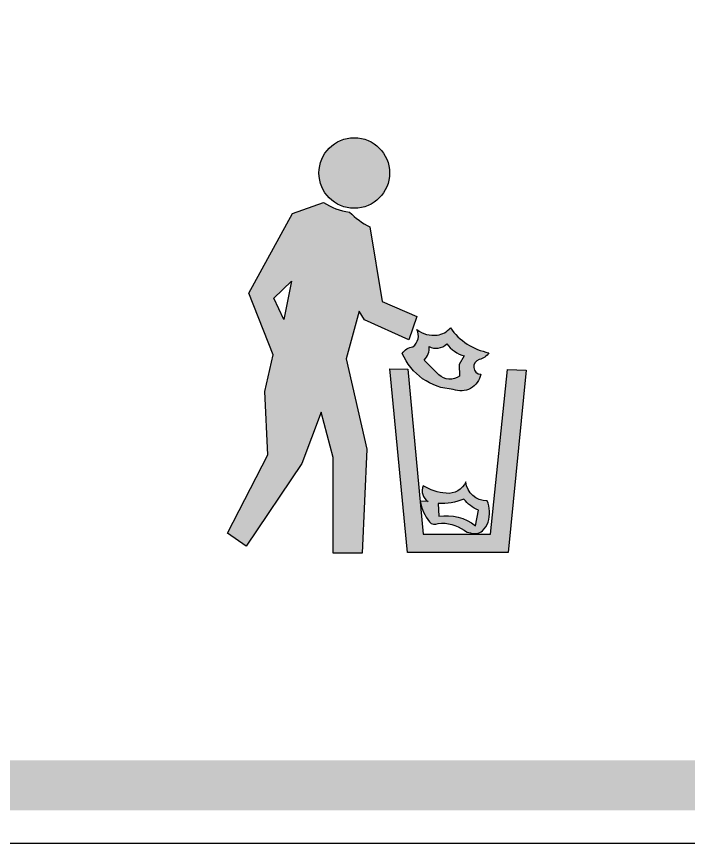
# Model space of a CAD drawing. Extents: x 107 to 257, y 153 to 253.
# Drawn here: x 184.39 to 208.65, y 173.02 to 202.87 of the extents above; entities that cross this region are included whole.
import ezdxf

# ---------------------------------------------------------------- set-up
doc = ezdxf.new("R2010")
doc.units = 0
doc.layers.add('green', color=98, linetype='CONTINUOUS')
doc.layers.add('L35', color=3, linetype='CONTINUOUS')

# ---------------------------------------------------------------- blocks, each defined once
blk = doc.blocks.new('litterbin')
at = {"layer": 'green'}
h = blk.add_hatch(color=256, dxfattribs=at)
edge = h.paths.add_edge_path(flags=16)
edge.add_arc((-0.8435409975835739, 3.551124923372015), 1.619365679435628, 216.8801952627093, 248.4570853564889, ccw=False)
edge.add_arc((-3.190030654090435, 4.962689848975486), 2.604925986475912, 265.94388683468264, 293.7991858148484, ccw=False)
edge.add_line((-3.374285962207921, 2.364288537313257), (-3.343553952939061, 1.750048208282976))
edge.add_arc((-2.982262435540946, -0.5170845396665982), 2.295740067466093, 412.14320637075787, 459.05454998646803, ccw=False)
edge.add_line((-1.573389754001425, 1.295510347389211), (-1.438168849802395, 2.044883601040283))
edge = h.paths.add_edge_path(flags=17)
edge.add_arc((-2.908093812348369, 3.805334243539136), 0.9540284625110538, 264.51074086370306, 335.420249672709, ccw=False)
edge.add_arc((-2.748167795610698, 5.469499344573478), 2.625860336333969, 239.0260685339683, 264.51074086370284, ccw=False)
edge.add_arc((-3.54953440052779, 2.976809767080454), 0.6006184773071973, 516.3150421531005, 598.8913127648964)
edge.add_line((-3.859851835488115, 2.462566979243377), (-4.24092891953137, 2.474851851451547))
edge.add_arc((-1.844522468225023, 2.953753528307516), 2.443790231578427, 191.3012051001659, 216.9154685141159)
edge.add_arc((-3.54264575000272, 1.678049459706301), 0.3198684931988898, 216.9154685141189, 301.7585384768616)
edge.add_arc((-3.183582681006726, -0.3696494200921165), 1.785933986478104, 413.95539479911724, 456.1297700238068, ccw=False)
edge.add_arc((-1.71095896719865, 1.653928473901686), 0.7167621787665345, 233.9553947991178, 261.3105990156755)
edge.add_arc((-1.627637721225739, 1.487690055458984), 0.5751516076830985, 250.5402949913693, 311.3539105177456)
edge.add_arc((-1.854202717473385, 1.745094713942024), 0.9180639226172085, 311.3539105177455, 342.8015854989199)
edge.add_arc((-2.439050480237711, 1.926117604056429), 1.530286261605103, 342.8015854989176, 382.0019599155336)
edge.add_arc((-1.066375825732905, 3.474718393152557), 0.9763887933759983, 183.8889370154283, 272.70988352094344, ccw=False)
h.paths.add_polyline_path([(0.8655090799257152, 8.790673698138562), (0, 0), (-4.857448859711212, 0), (-5.70529448039818, 8.843629562176375), (-4.839785400472465, 8.825977629819363), (-4.097920535218037, 0.8825977562852358), (-0.8655090799256868, 0.8825977562852358), (-0.03532681278423411, 8.808325630495574)])
edge = h.paths.add_edge_path(flags=16)
edge.add_line((-2.119693638749482, 9.465468354577354), (-2.366981962398739, 9.059473441598982))
edge.add_line((-2.366981962398739, 9.059473441598982), (-2.349318503159964, 8.494610869540395))
edge.add_arc((-2.801454747920388, 9.124467581138731), 0.7753364824200704, 226.1617778154403, 305.67229179960754, ccw=False)
edge.add_line((-3.338471797756938, 8.565218665935163), (-4.0450097445339, 9.271296897750062))
edge.add_arc((-4.62278669980256, 9.841358758502338), 0.811662944284061, 315.385102587208, 365.8735689322936)
edge.add_arc((-3.472466303525692, 10.54202020339417), 0.7064164149759768, 240.959086340999, 315.624559799308)
edge.add_arc((-1.630820858078692, 11.08529282544151), 1.691989335690728, 217.8119021396567, 253.2058695629328)
edge = h.paths.add_edge_path()
edge.add_arc((-0.4053399856742885, 12.47765296604734), 2.902287976204694, 214.7185130749815, 259.4597907193229)
edge.add_arc((-1.571348389887959, 10.01187251323401), 0.7440054279428848, 283.67205253497775, 328.60878979274514, ccw=False)
edge.add_arc((-1.310814163445599, 8.940848032725654), 0.3582520378953369, 463.67205253498, 627.756510484958)
edge.add_arc((-2.278337129911165, 8.753887680839966), 0.9687139301750705, 247.464829477126, 349.8316913928184, ccw=False)
edge.add_arc((-2.485464764667057, 10.69937340408217), 2.844971490449971, 202.9720508754111, 266.6926485269927, ccw=False)
edge.add_arc((-4.49906809385439, 9.184242256719898), 0.728550795593038, 457.37419057935426, 506.2472863516329, ccw=False)
edge.add_arc((-4.993256411791776, 10.43817716265107), 0.6655378680064927, 307.0160583758276, 386.6222782625513)
edge.add_arc((-3.591682332433521, 11.78124150381552), 1.319951714839392, 232.3323431860592, 277.1763536066585)
edge.add_arc((-3.548786670483253, 11.44055668374386), 0.9765770150704477, 277.1763536066558, 320.9011920632167)
h.paths.add_polyline_path([(-10.43204980711963, 13.07227795877174), (-10.80298223974685, 11.21882265048259), (-11.27989542780659, 12.24263606652426)], flags=16)
edge = h.paths.add_edge_path()
edge.add_line((-12.49513930956724, 12.49512502322131), (-10.38647930832559, 16.32655719440339))
edge.add_line((-10.38647930832559, 16.32655719440339), (-8.893986231742844, 16.86022090418192))
edge.add_arc((-7.277791242978822, 19.28755129683663), 2.916165131951757, 236.3430412935393, 262.7073845310965)
edge.add_arc((-5.082571455452012, 18.91062147414476), 3.593005948137112, 224.4391019335104, 243.9209989423677)
edge.add_line((-6.662092845569418, 15.68342394044618), (-6.07331115279311, 12.0846143999683))
edge.add_line((-6.07331115279311, 12.0846143999683), (-4.402814227513403, 11.37306276460799))
edge.add_line((-4.402814227513403, 11.37306276460799), (-4.786206945403393, 10.25100043902785))
edge.add_line((-4.786206945403393, 10.25100043902785), (-6.922252178527629, 11.20885851530682))
edge.add_line((-6.922252178527629, 11.20885851530682), (-7.182411511485839, 11.61936907159287))
edge.add_line((-7.182411511485839, 11.61936907159287), (-7.79867102344906, 9.325160363836574))
edge.add_line((-7.79867102344906, 9.325160363836574), (-6.807238981956516, 4.978762437811042))
edge.add_line((-6.807238981956516, 4.978762437811042), (-7.037062972487178, -0.02157786536866979))
edge.add_line((-7.037062972487178, -0.02157786536866979), (-8.432475512495614, -0.02157786536866979))
edge.add_line((-8.432475512495614, -0.02157786536866979), (-8.432475512495614, 4.585582439851692))
edge.add_line((-8.432475512495614, 4.585582439851692), (-9.015369455987837, 6.756772865400592))
edge.add_line((-9.015369455987837, 6.756772865400592), (-9.933868913629794, 4.285499187981998))
edge.add_line((-9.933868913629794, 4.285499187981998), (-12.61871334390739, 0.3138092512149342))
edge.add_line((-12.61871334390739, 0.3138092512149342), (-13.5195493423106, 0.931627687311277))
edge.add_line((-13.5195493423106, 0.931627687311277), (-11.57656977728746, 4.709146100284215))
edge.add_line((-11.57656977728746, 4.709146100284215), (-11.72168082350902, 7.755270392111299))
edge.add_line((-11.72168082350902, 7.755270392111299), (-11.3154214724043, 9.520465904681828))
edge.add_line((-11.3154214724043, 9.520465904681828), (-12.49513930956724, 12.49512502322131))
edge = h.paths.add_edge_path()
edge.add_arc((-7.414352221129576, 18.27494849398755), 1.699914644553887, 180, 540, ccw=False)
for points in [[(-12.49513930956724, 12.49512502322131), (-10.38647930832559, 16.32655719440339), (-8.893986231742844, 16.86022090418192, 0.1155462856969387), (-7.647959819330367, 16.39497557580648, 0.08521115570683405), (-6.662092845569418, 15.68342394044618), (-6.07331115279311, 12.0846143999683), (-4.402814227513403, 11.37306276460799), (-4.786206945403393, 10.25100043902785), (-6.922252178527629, 11.20885851530682), (-7.182411511485839, 11.61936907159287), (-7.79867102344906, 9.325160363836574), (-6.807238981956516, 4.978762437811042), (-7.037062972487178, -0.02157786536866979), (-8.432475512495614, -0.02157786536866979), (-8.432475512495614, 4.585582439851692), (-9.015369455987837, 6.756772865400592), (-9.933868913629794, 4.285499187981998), (-12.61871334390739, 0.3138092512149342), (-13.5195493423106, 0.931627687311277), (-11.57656977728746, 4.709146100284215), (-11.72168082350902, 7.755270392111299), (-11.3154214724043, 9.520465904681828), (-12.49513930956724, 12.49512502322131)], [(-2.790904772742209, 10.82466895416945, 0.1977390753270655), (-0.9362425039128084, 9.624335946690678, -0.1986254256732228), (-1.395492127040512, 9.288948830107074, 0.8699339360942904), (-1.324838395778784, 8.582870598292118, -0.4789419495881471), (-2.649597204525463, 7.85914043412015, -0.2854264836088207), (-5.104816770392574, 9.589032081976768, -0.2165415255652544), (-4.5925767695486, 9.906767266203417, 0.3620256425103719), (-4.398278823615641, 10.7364091584509, 0.1982049001006464), (-3.426788988257414, 10.471629838262, 0.1931346167044202), (-2.790904772742209, 10.82466895416945, 2.999667254393417)], [(-2.119693638749482, 9.465468354577354), (-2.366981962398739, 9.059473441598982), (-2.349318503159964, 8.494610869540395, -0.3615533869261997), (-3.338471797756938, 8.565218665935163), (-4.0450097445339, 9.271296897750062, 0.2239318116403415), (-3.815384880123389, 9.924419198560372, 0.3378272224877609), (-2.967539259436421, 10.04798292595979, 0.1556749185132567), (-2.119693638749482, 9.465468354577354, 1.346357062501966)], [(-2.040516379442948, 3.408497116754802, -0.3196672786182487), (-2.999355364573034, 2.85568081393086, -0.1116584576629694), (-4.09956163461726, 3.218082635515145, 0.3767533323162778), (-3.859851835488115, 2.462566979243377), (-4.24092891953137, 2.474851851451547, 0.1122309914302614), (-3.798387816950338, 1.485924895595701, 0.3880906547036528), (-3.374285962207921, 1.4060736615275, -0.1861261473408412), (-2.132712512942845, 1.074383853046356, 0.1199296714876733), (-1.819245933845679, 0.9453933980130387, 0.2717577821251246), (-1.247630307780724, 1.055956645184438, 0.1380840883975057), (-0.9771886050759804, 1.473640090354422, 0.1727316751989413), (-1.020213375775086, 2.499421461934105, -0.408199062248022), (-2.040516379442948, 3.408497116754802, 1.194683539185203)]]:
    blk.add_lwpolyline(points, format="xyb", dxfattribs=at)
blk.add_lwpolyline([(-10.43204980711963, 13.07227795877174), (-10.80298223974685, 11.21882265048259), (-11.27989542780659, 12.24263606652426), (-10.43204980711963, 13.07227795877174)], dxfattribs=at)
blk.add_lwpolyline([(0.8655090799257152, 8.790673698138562), (0, 0), (-4.857448859711212, 0), (-5.70529448039818, 8.843629562176375), (-4.839785400472465, 8.825977629819363), (-4.097920535218037, 0.8825977562852358), (-0.8655090799256868, 0.8825977562852358), (-0.03532681278423411, 8.808325630495574)], close=True, dxfattribs=at)
blk.add_lwpolyline([(-1.438168849802395, 2.044883601040283, -0.1386586907174494), (-2.138858893657954, 2.579272696002306, -0.1221437145167224), (-3.374285962207921, 2.364288537313257), (-3.343553952939061, 1.750048208282976, -0.2075967589885059), (-1.573389754001425, 1.295510347389211)], format="xyb", close=True, dxfattribs=at)
blk.add_circle((-7.414352221129576, 18.27494849398755), 1.699914644553887, dxfattribs=at)

msp = doc.modelspace()

# ---------------------------------------------------------------- hatches: boundary and pattern name
at = {"layer": 'green'}
h = msp.add_hatch(color=256, dxfattribs=at)
edge = h.paths.add_edge_path(flags=16)
edge.add_line((110.1578518947325, 185.5164872322071), (110.1578518947325, 240.5164872322071))
edge.add_arc((119.6578518947325, 240.5164872322071), 9.5, 90, 180, ccw=False)
edge.add_line((119.6578518947325, 250.0164872322071), (244.6578518947325, 250.016487232207))
edge.add_arc((244.6578518947325, 240.516487232207), 9.5, 0, 90, ccw=False)
edge.add_line((254.1578518947325, 240.516487232207), (254.1578518947325, 185.5164872322071))
edge.add_arc((244.6578518947325, 185.5164872322071), 9.499999999999972, -90, 0, ccw=False)
edge.add_line((244.6578518947325, 176.0164872322071), (119.6578518947325, 176.0164872322071))
edge.add_arc((119.6578518947325, 185.5164872322071), 9.5, 180, 270, ccw=False)
edge = h.paths.add_edge_path()
edge.add_line((108.3578518947325, 185.5164872322071), (108.3578518947325, 240.5164872322071))
edge.add_arc((119.6578518947325, 240.5164872322071), 11.3, 89.99999999999989, 180, ccw=False)
edge.add_line((119.6578518947325, 251.8164872322071), (244.6578518947325, 251.816487232207))
edge.add_arc((244.6578518947325, 240.516487232207), 11.30000000000001, -2.2737367544323206e-13, 90, ccw=False)
edge.add_line((255.9578518947325, 240.516487232207), (255.9578518947325, 185.5164872322071))
edge.add_arc((244.6578518947325, 185.5164872322071), 11.30000000000001, -90, 0, ccw=False)
edge.add_line((244.6578518947325, 174.216487232207), (119.6578518947325, 174.216487232207))
edge.add_arc((119.6578518947325, 185.5164872322071), 11.30000000000001, 180, 270, ccw=False)

# ---------------------------------------------------------------- linework, layer by layer
at = {"layer": 'L35'}
msp.add_lwpolyline([(107.1578518947325, 185.5164872322071), (107.1578518947325, 240.5164872322071, -0.4142135623730951), (119.6578518947325, 253.0164872322071), (244.6578518947325, 253.016487232207, -0.414213562373095), (257.1578518947325, 240.516487232207), (257.1578518947325, 185.5164872322071, -0.414213562373095), (244.6578518947325, 173.0164872322071), (119.6578518947325, 173.0164872322071, -0.414213562373095)], format="xyb", close=True, dxfattribs=at)

# ---------------------------------------------------------------- block references
at = {"layer": 'green', "xscale": 0.75, "yscale": 0.75, "zscale": 0.75}
msp.add_blockref('litterbin', (202.1469310973367, 183.516487232207), dxfattribs=at)

doc.saveas('drawing.dxf')
